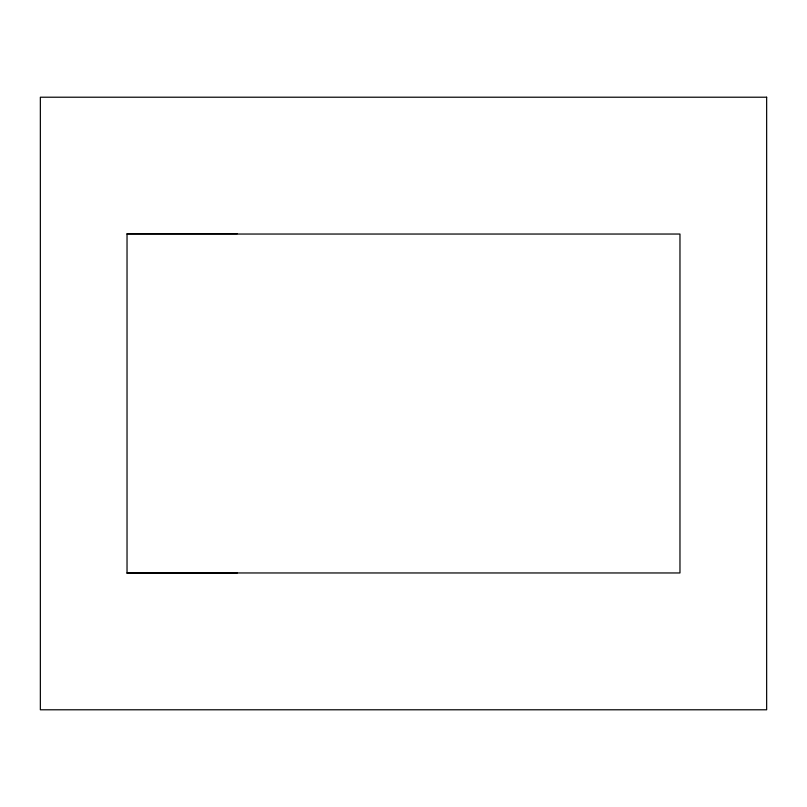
<?xml version="1.0" encoding="UTF-8"?>
<svg xmlns="http://www.w3.org/2000/svg" width="807" height="807" viewBox="0 0 807 807"><rect width="100%" height="100%" fill="white"/><g stroke="black" fill="none" stroke-linecap="round" stroke-linejoin="round"><path stroke-width="1.21" d="M237.339 233.667L127.032 233.667L127.032 573.333L236.35 573.333M127.032 234.04L679.968 234.04L679.968 572.96L127.032 572.96L237.339 572.899M766.65 97.213L40.35 97.213L40.35 709.787L766.65 709.787L766.65 97.213"/></g></svg>
